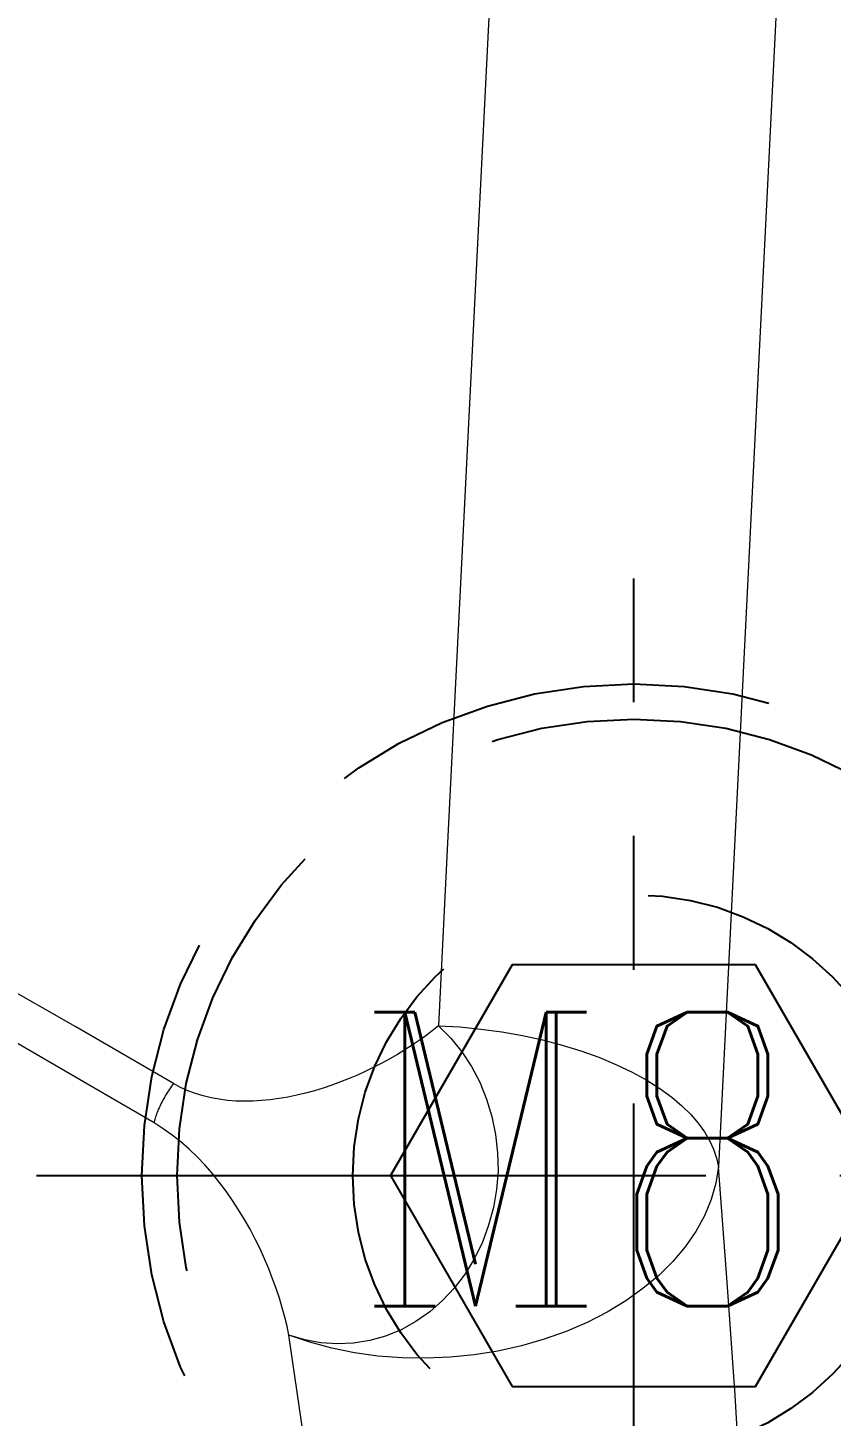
# Model space of a CAD drawing. Header units: inches. Extents: x 160917 to 162189, y -51061 to -50161.
# Drawn here: x 161602.8 to 161614.24, y -50535.64 to -50515.87 of the extents above; entities that cross this region are included whole.
import ezdxf

# ---------------------------------------------------------------- set-up
doc = ezdxf.new("R2010")
doc.units = ezdxf.units.IN
doc.header["$LTSCALE"] = 2
doc.header["$MEASUREMENT"] = 0
doc.linetypes.add('CENTER', pattern=[50.8, 31.75, -6.35, 6.35, -6.35])
doc.linetypes.add('HIDDEN', pattern=[9.525, 6.35, -3.175])
doc.layers.add('Layer3', color=3, linetype='CONTINUOUS')
doc.layers.add('SCREW', color=52, linetype='HIDDEN')
doc.layers.add('枕位', color=75, linetype='CONTINUOUS', lineweight=15)
doc.styles.add('ROMANC', font='romanc', dxfattribs={"width": 0.6, "height": 1})

# ---------------------------------------------------------------- blocks, each defined once
blk = doc.blocks.new('20160723.115749')
at = {"layer": 'SCREW', "linetype": 'CENTER', "ltscale": 0.15}
for p, q in [((0, -8.5), (0, 8.5)), ((-8.5, 0), (8.5, 0))]:
    blk.add_line(p, q, dxfattribs=at)
at = {"layer": 'SCREW', "ltscale": 0.5}
blk.add_lwpolyline([(-1.732, 3), (-3.464, 0), (-1.732, -3), (1.732, -3), (3.464, 0), (1.732, 3)], close=True, dxfattribs=at)
for radius in [7, 6.5, 4]:
    blk.add_circle((0, 0), radius, dxfattribs=at)
at = {"layer": 'Layer3', "style": 'ROMANC', "width": 0.8}
blk.add_text('M8', height=4.1865, dxfattribs=at).set_placement((-3.976, -1.858))

msp = doc.modelspace()

# ---------------------------------------------------------------- linework, layer by layer
at = {"layer": '枕位', "linetype": 'ByBlock', "ltscale": 0.3}
for p, q in [((161614.127, -50501.953), (161613.067, -50523.432)), ((161609.921, -50504.558), (161608.779, -50527.473)), ((161613.067, -50523.432), (161612.632, -50532.086)), ((161608.779, -50527.473), (161608.647, -50530.08)), ((161603.487, -50530.095), (161602.103, -50529.301)), ((161603.746, -50530.962), (161602.047, -50529.978)), ((161604.879, -50530.902), (161603.487, -50530.095)), ((161604.601, -50531.462), (161603.746, -50530.962)), ((161612.759, -50533.729), (161612.632, -50532.086)), ((161612.87, -50535.336), (161612.759, -50533.729)), ((161606.958, -50537.508), (161606.521, -50534.481)), ((161612.966, -50536.904), (161612.87, -50535.336))]:
    msp.add_line(p, q, dxfattribs=at)
for points in [[(161608.647, -50530.08), (161608.56, -50530.151), (161608.468, -50530.22), (161608.373, -50530.288), (161608.274, -50530.356), (161608.171, -50530.422), (161608.065, -50530.487), (161607.956, -50530.549), (161607.845, -50530.61), (161607.731, -50530.669), (161607.614, -50530.725), (161607.496, -50530.779), (161607.376, -50530.83), (161607.254, -50530.878), (161607.131, -50530.923), (161607.007, -50530.965), (161606.883, -50531.003), (161606.758, -50531.037), (161606.632, -50531.067), (161606.507, -50531.093), (161606.381, -50531.115), (161606.256, -50531.132), (161606.132, -50531.144), (161606.009, -50531.151), (161605.886, -50531.153), (161605.766, -50531.149), (161605.646, -50531.14), (161605.529, -50531.125), (161605.414, -50531.104), (161605.301, -50531.077), (161605.191, -50531.044), (161605.084, -50531.003), (161604.98, -50530.956), (161604.879, -50530.902)], [(161608.647, -50530.08), (161608.823, -50530.255), (161608.98, -50530.448), (161609.118, -50530.657), (161609.235, -50530.882), (161609.332, -50531.121), (161609.407, -50531.369), (161609.46, -50531.624), (161609.49, -50531.885), (161609.496, -50532.147), (161609.476, -50532.408), (161609.431, -50532.666), (161609.363, -50532.918), (161609.273, -50533.16), (161609.16, -50533.39), (161609.027, -50533.607), (161608.877, -50533.807), (161608.708, -50533.989), (161608.524, -50534.15), (161608.326, -50534.289), (161608.116, -50534.405), (161607.897, -50534.495), (161607.671, -50534.56), (161607.44, -50534.598), (161607.207, -50534.608), (161606.975, -50534.59), (161606.746, -50534.547), (161606.52, -50534.481)], [(161608.647, -50530.08), (161608.951, -50530.095), (161609.253, -50530.124), (161609.551, -50530.166), (161609.845, -50530.218), (161610.131, -50530.279), (161610.409, -50530.352), (161610.677, -50530.435), (161610.933, -50530.526), (161611.175, -50530.628), (161611.403, -50530.738), (161611.613, -50530.853), (161611.801, -50530.973), (161611.968, -50531.096), (161612.114, -50531.218), (161612.24, -50531.343), (161612.346, -50531.465), (161612.434, -50531.586), (161612.506, -50531.71), (161612.563, -50531.836), (161612.605, -50531.962), (161612.632, -50532.084)], [(161604.879, -50530.902), (161604.864, -50530.921), (161604.85, -50530.94), (161604.836, -50530.96), (161604.821, -50530.981), (161604.807, -50531.002), (161604.793, -50531.023), (161604.779, -50531.045), (161604.766, -50531.067), (161604.753, -50531.09), (161604.74, -50531.112), (161604.727, -50531.135), (161604.715, -50531.157), (161604.704, -50531.18), (161604.693, -50531.202), (161604.682, -50531.225), (161604.672, -50531.247), (161604.662, -50531.269), (161604.653, -50531.291), (161604.645, -50531.312), (161604.637, -50531.333), (161604.63, -50531.353), (161604.623, -50531.373), (161604.618, -50531.392), (161604.613, -50531.411), (161604.608, -50531.428), (161604.605, -50531.446), (161604.602, -50531.462)], [(161606.521, -50534.481), (161606.494, -50534.355), (161606.463, -50534.225), (161606.426, -50534.093), (161606.385, -50533.957), (161606.34, -50533.819), (161606.289, -50533.68), (161606.234, -50533.539), (161606.174, -50533.397), (161606.11, -50533.255), (161606.04, -50533.114), (161605.967, -50532.974), (161605.888, -50532.835), (161605.805, -50532.698), (161605.718, -50532.563), (161605.626, -50532.431), (161605.529, -50532.303), (161605.428, -50532.178), (161605.323, -50532.058), (161605.214, -50531.944), (161605.1, -50531.834), (161604.982, -50531.731), (161604.859, -50531.634), (161604.732, -50531.545), (161604.601, -50531.462)], [(161612.632, -50532.084), (161612.595, -50532.319), (161612.529, -50532.552), (161612.434, -50532.782), (161612.311, -50533.006), (161612.161, -50533.224), (161611.985, -50533.433), (161611.784, -50533.632), (161611.559, -50533.82), (161611.313, -50533.995), (161611.048, -50534.155), (161610.764, -50534.301), (161610.465, -50534.429), (161610.152, -50534.541), (161609.828, -50534.634), (161609.495, -50534.708), (161609.156, -50534.763), (161608.813, -50534.797), (161608.469, -50534.812), (161608.126, -50534.806), (161607.787, -50534.781), (161607.455, -50534.735), (161607.131, -50534.669), (161606.819, -50534.584), (161606.52, -50534.481)]]:
    msp.add_lwpolyline(points, dxfattribs=at)

# ---------------------------------------------------------------- block references
at = {"layer": 'SCREW', "linetype": 'ByBlock'}
msp.add_blockref('20160723.115749', (161611.428, -50532.211), dxfattribs=at)

doc.saveas('drawing.dxf')
